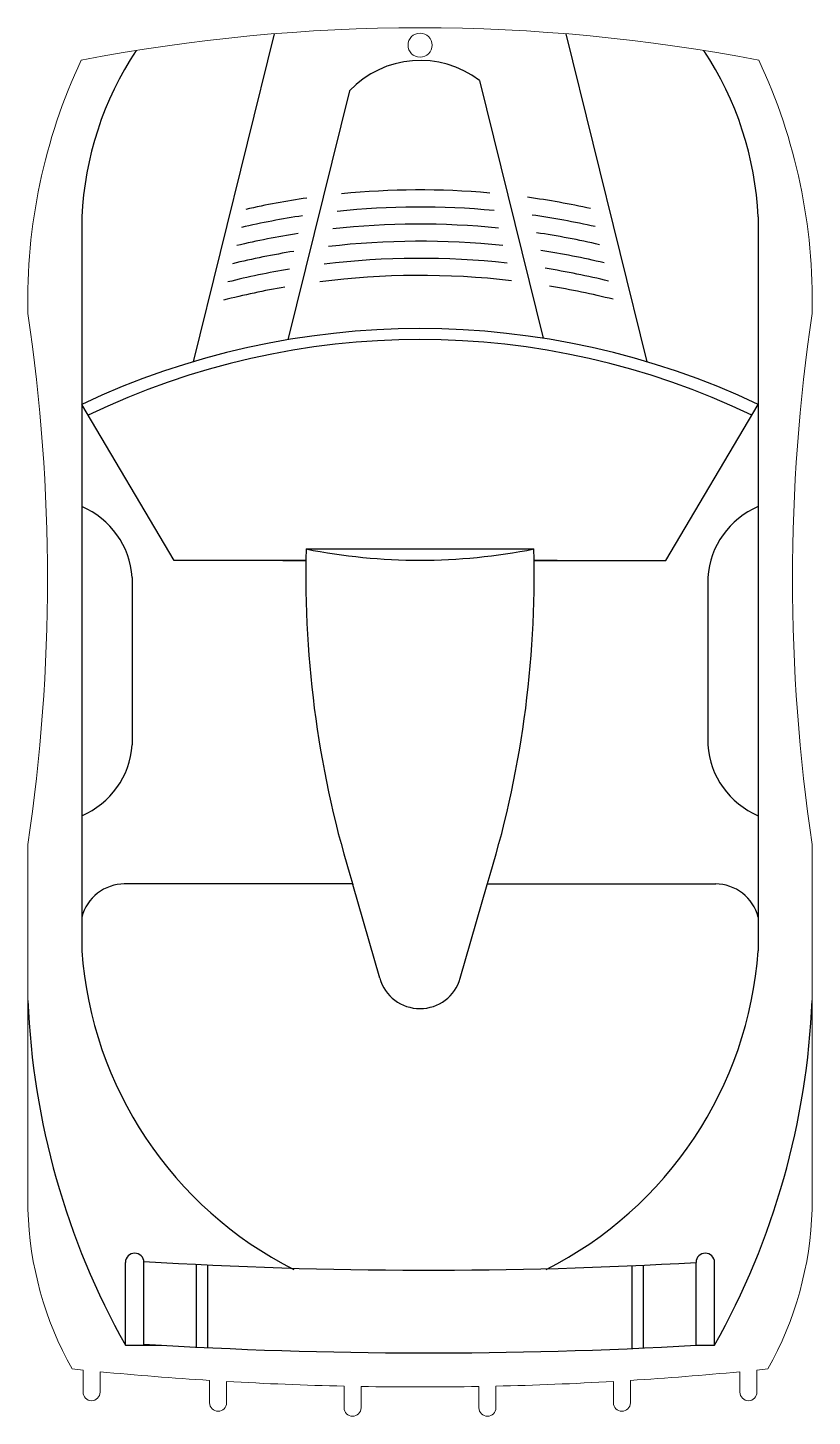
# Model space of a CAD drawing. Header units: inches. Extents: x 5 to 559, y 1 to 314.
# Drawn here: x 349.7 to 400.6, y 77.6 to 167.8 of the extents above; entities that cross this region are included whole.
import ezdxf

# ---------------------------------------------------------------- set-up
doc = ezdxf.new("R2010")
doc.units = ezdxf.units.IN
doc.header["$MEASUREMENT"] = 0
doc.layers.add('Laser cut', color=1, linetype='Continuous', lineweight=5)

msp = doc.modelspace()

# ---------------------------------------------------------------- linework, layer by layer
for p, q in [((365.67682, 167.43136), (360.41003, 146.11263)), ((384.63744, 167.43136), (389.90423, 146.11263)), ((379.02583, 164.38704), (383.16246, 147.64296)), ((370.56889, 163.72559), (366.57231, 147.5484)), ((353.17701, 155.52856), (353.17701, 107.82648)), ((397.13725, 155.52856), (397.13725, 107.82648)), ((359.18169, 133.19951), (353.17701, 143.34359)), ((391.13257, 133.19951), (397.13725, 143.34359)), ((367.76187, 133.94882), (382.55239, 133.94882)), ((367.74667, 133.19951), (359.18169, 133.19951)), ((366.23443, 133.19951), (367.74667, 133.19951)), ((382.56759, 133.19951), (391.13257, 133.19951)), ((384.07983, 133.19951), (382.56759, 133.19951)), ((356.45195, 132.10527), (356.45195, 121.21393)), ((393.86231, 132.10527), (393.86231, 121.21393)), ((370.77754, 112.18298), (355.9218, 112.18298)), ((372.54511, 106.04815), (370.79355, 112.13984)), ((377.76915, 106.04815), (379.52071, 112.13984)), ((379.53672, 112.18298), (394.39246, 112.18298)), ((356.0142, 82.20713), (356.0142, 87.58536)), ((357.21625, 82.20713), (357.21625, 87.58536)), ((393.09801, 82.20713), (393.09801, 87.58536)), ((394.30006, 82.20713), (394.30006, 87.58536)), ((360.64255, 82.08312), (360.64255, 87.46135)), ((361.3768, 82.04686), (361.3768, 87.42508)), ((388.93746, 81.99373), (388.93746, 87.37196)), ((389.67171, 82.02716), (389.67171, 87.40539)), ((356.0142, 82.20713), (358.36548, 82.20713)), ((393.09801, 82.20713), (394.30006, 82.20713))]:
    msp.add_line(p, q)
for centre, radius, start, end in [((374.56227, 154.52453), 21.40882, 146.4922056, 177.3119375), ((375.75199, 154.52453), 21.40882, 2.6880625, 33.5077944), ((375.16653, 159.33626), 6.35646, 52.6165907, 136.3278134), ((375.15713, 105.77058), 51.50837, 84.953938, 95.6820786), ((375.15713, 105.77058), 51.50837, 98.1988301, 102.694673), ((375.15713, 104.65974), 51.50837, 84.6403526, 95.9968934), ((375.15713, 105.77058), 51.50837, 77.5679215, 82.1947779), ((375.15713, 104.65974), 51.50837, 98.5189982, 103.0265129), ((375.15713, 104.65974), 51.50837, 77.2368436, 81.8755), ((375.15713, 103.5489), 51.50837, 98.8399053, 103.3593309), ((375.15713, 103.5489), 51.50837, 84.3261671, 96.3123347), ((375.15713, 103.5489), 51.50837, 76.9048032, 81.5555015), ((375.15713, 102.43807), 51.50837, 84.0113685, 96.6284159), ((375.15713, 102.43807), 51.50837, 99.1615666, 103.6931471), ((375.15713, 101.32723), 51.50837, 83.6959438, 96.9451506), ((375.15713, 102.43807), 51.50837, 76.5717807, 81.2347676), ((375.15713, 101.32723), 51.50837, 99.4839978, 104.0279818), ((375.15713, 100.21639), 51.50837, 83.3798795, 97.2625527), ((375.15713, 101.32723), 51.50837, 76.2377558, 80.913283), ((375.15713, 100.21639), 51.50837, 99.8072146, 104.363856), ((375.15713, 100.21639), 51.50837, 75.902708, 80.5910322), ((375.15713, 96.76048), 51.50837, 64.739841, 115.260159), ((375.15713, 97.74459), 49.80972, 64.3442176, 115.6557824), ((351.07717, 131.74122), 5.38709, 3.874879, 67.0585579), ((399.23709, 131.74122), 5.38709, 112.9414421, 176.125121), ((435.18703, 132.20643), 67.44767, 178.5196976, 197.3083182), ((375.15713, 170.9837), 37.76602, 258.7075002, 281.2924998), ((315.12723, 132.20643), 67.44767, 342.6916818, 1.4803024), ((351.07717, 121.57798), 5.38709, 292.9414421, 356.125121), ((399.23709, 121.57798), 5.38709, 183.874879, 247.0585579), ((355.96985, 109.29936), 2.88362, 90.0300141, 165.5851571), ((394.34441, 109.29936), 2.88362, 14.4148429, 89.9699859), ((378.38268, 109.6677), 25.27284, 184.1779128, 243.1182267), ((371.93158, 109.6677), 25.27284, 296.8817733, 355.8220872), ((375.15713, 106.79919), 2.71785, 196.0416289, 343.9583711), ((399.44704, 106.59125), 49.8096, 182.2915055, 209.3107787), ((350.86722, 106.59125), 49.8096, 330.6892213, 357.7084945), ((356.61523, 87.58536), 0.60102, 0, 180), ((375.73174, 385.50122), 298.4216, 266.4428132, 273.3361402), ((393.69903, 87.58536), 0.60102, 0, 180), ((375.73174, 380.12299), 298.4216, 266.4428132, 273.3361402)]:
    msp.add_arc(centre, radius, start, end)
at = {"layer": 'Laser cut'}
for p, q in [((349.67727, 114.74402), (349.67727, 91.03454)), ((400.63699, 114.74402), (400.63699, 91.03454)), ((353.26658, 80.58786), (353.26658, 79.14839)), ((354.36339, 80.48029), (354.36339, 79.14839)), ((395.95087, 80.48029), (395.95087, 79.14839)), ((397.04768, 80.58786), (397.04768, 79.14839)), ((361.48729, 79.91702), (361.48729, 78.46609)), ((362.58409, 79.85108), (362.58409, 78.46609)), ((370.22856, 79.54484), (370.22856, 78.13787)), ((371.32536, 79.52286), (371.32536, 78.13787)), ((378.9889, 79.52286), (378.9889, 78.13787)), ((380.0857, 79.54484), (380.0857, 78.13787)), ((387.73017, 79.85108), (387.73017, 78.46609)), ((388.82697, 79.91702), (388.82697, 78.46609))]:
    msp.add_line(p, q, dxfattribs=at)
msp.add_circle((375.16139, 166.68943), 0.78283, dxfattribs=at)
for centre, radius, start, end in [((375.15713, 51.8364), 115.98306, 79.0538233, 100.9461767), ((386.54594, 150.10108), 36.87828, 154.9610088, 181.308152), ((363.76832, 150.10108), 36.87828, 358.691848, 25.0389912), ((233.38153, 132.0016), 117.56922, 351.5592559, 8.4407441), ((516.93273, 132.0016), 117.56922, 171.5592559, 188.4407441), ((372.139, 91.66545), 22.47059, 181.6089051, 209.3212867), ((378.17526, 91.66545), 22.47059, 330.6787133, 358.3910949), ((375.15713, 298.13568), 218.6464, 264.0645039, 264.2540068), ((375.15713, 298.13568), 218.6464, 264.5428006, 266.4155131), ((375.15713, 298.13568), 218.6464, 273.5844869, 275.4571994), ((375.15713, 298.13568), 218.6464, 275.7459932, 275.9354961), ((375.15713, 298.13568), 218.6464, 266.7034467, 268.70837), ((375.15713, 298.13568), 218.6464, 268.9958424, 271.0041576), ((375.15713, 298.13568), 218.6464, 271.29163, 273.2965533), ((353.81499, 79.14839), 0.5484, 180, 0), ((396.49927, 79.14839), 0.5484, 180, 0), ((362.03569, 78.46609), 0.5484, 180, 0), ((370.77696, 78.13787), 0.5484, 180, 0), ((379.5373, 78.13787), 0.5484, 180, 0), ((388.27857, 78.46609), 0.5484, 180, 0)]:
    msp.add_arc(centre, radius, start, end, dxfattribs=at)

doc.saveas('drawing.dxf')
